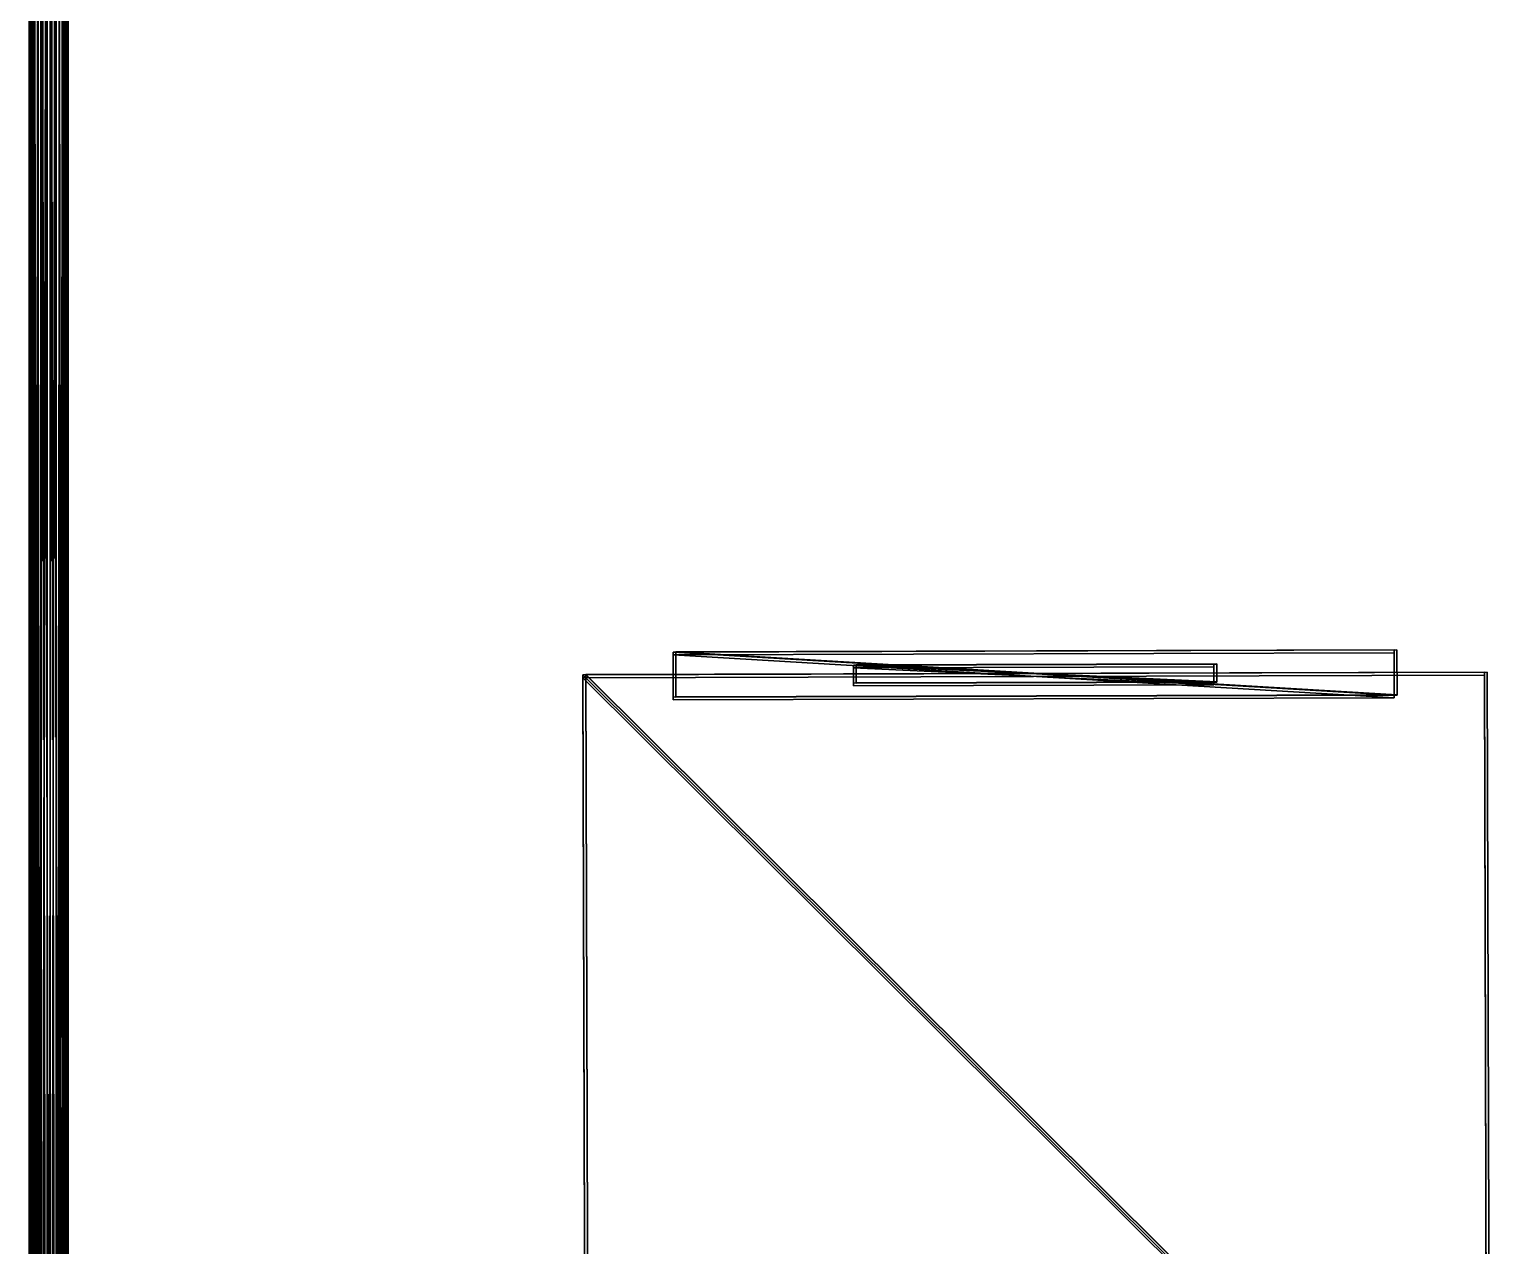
# Model space of a CAD drawing. Header units: metres. Extents: x -0.2 to 6.9, y -3.3 to 9.2.
# Drawn here: x 2.366 to 3.173, y 7.168 to 7.84 of the extents above; entities that cross this region are included whole.
import ezdxf

# ---------------------------------------------------------------- set-up
doc = ezdxf.new("R2010")
doc.units = ezdxf.units.M
doc.header["$LTSCALE"] = 12.7
doc.layers.get('0').update_dxf_attribs({"linetype": 'CONTINUOUS'})

msp = doc.modelspace()

# ---------------------------------------------------------------- meshes
at = {"color": 30, "linetype": 'Continuous'}
mesh = msp.add_polyface(dxfattribs=at)
corners = [(2.38617, 6.51333, -2.24207), (2.38484, 6.51333, -2.24705), (2.3812, 6.51333, -2.2507), (2.37622, 6.51333, -2.25203), (2.37124, 6.51333, -2.2507), (2.36759, 6.51333, -2.24705), (2.36626, 6.51333, -2.24207), (2.36759, 6.51333, -2.23709), (2.37124, 6.51333, -2.23345), (2.37622, 6.51333, -2.23212), (2.3812, 6.51333, -2.23345), (2.38484, 6.51333, -2.23709), (2.38617, 9.1729, -2.24207), (2.38484, 9.1729, -2.24705), (2.3812, 9.1729, -2.2507), (2.37622, 9.1729, -2.25203), (2.37124, 9.1729, -2.2507), (2.36759, 9.1729, -2.24705), (2.36626, 9.1729, -2.24207), (2.36759, 9.1729, -2.23709), (2.37124, 9.1729, -2.23345), (2.37622, 9.1729, -2.23212), (2.3812, 9.1729, -2.23345), (2.38484, 9.1729, -2.23709), (2.37622, 6.51333, -2.24207), (2.37622, 9.1729, -2.24207)]
mesh.append_faces([[corners[k] for k in face] for face in [(0, 1, 12), (1, 13, 12), (1, 2, 13), (2, 14, 13), (2, 3, 14), (3, 15, 14), (3, 4, 15), (4, 16, 15), (4, 5, 16), (5, 17, 16), (5, 6, 17), (6, 18, 17), (6, 7, 18), (7, 19, 18), (7, 8, 19), (8, 20, 19), (8, 9, 20), (9, 21, 20), (9, 10, 21), (10, 22, 21), (10, 11, 22), (11, 23, 22), (11, 0, 23), (0, 12, 23), (24, 1, 0), (24, 2, 1), (24, 3, 2), (24, 4, 3), (24, 5, 4), (24, 6, 5), (24, 7, 6), (24, 8, 7), (24, 9, 8), (24, 10, 9), (24, 11, 10), (24, 0, 11), (25, 12, 13), (25, 13, 14), (25, 14, 15), (25, 15, 16), (25, 16, 17), (25, 17, 18), (25, 18, 19), (25, 19, 20), (25, 20, 21), (25, 21, 22), (25, 22, 23), (25, 23, 12)]], dxfattribs={"color": 30})
mesh = msp.add_polyface(dxfattribs=at)
corners = [(2.3877, 6.51343, -10.00838), (2.38637, 6.51343, -10.01335), (2.38272, 6.51343, -10.017), (2.37775, 6.51343, -10.01833), (2.37277, 6.51343, -10.017), (2.36912, 6.51343, -10.01335), (2.36779, 6.51343, -10.00838), (2.36912, 6.51343, -10.0034), (2.37277, 6.51343, -9.99975), (2.37775, 6.51343, -9.99842), (2.38272, 6.51343, -9.99975), (2.38637, 6.51343, -10.0034), (2.3877, 9.17301, -10.00838), (2.38637, 9.17301, -10.01335), (2.38272, 9.17301, -10.017), (2.37775, 9.17301, -10.01833), (2.37277, 9.17301, -10.017), (2.36912, 9.17301, -10.01335), (2.36779, 9.17301, -10.00838), (2.36912, 9.17301, -10.0034), (2.37277, 9.17301, -9.99975), (2.37775, 9.17301, -9.99842), (2.38272, 9.17301, -9.99975), (2.38637, 9.17301, -10.0034), (2.37775, 6.51343, -10.00838), (2.37775, 9.17301, -10.00838)]
mesh.append_faces([[corners[k] for k in face] for face in [(0, 1, 12), (1, 13, 12), (1, 2, 13), (2, 14, 13), (2, 3, 14), (3, 15, 14), (3, 4, 15), (4, 16, 15), (4, 5, 16), (5, 17, 16), (5, 6, 17), (6, 18, 17), (6, 7, 18), (7, 19, 18), (7, 8, 19), (8, 20, 19), (8, 9, 20), (9, 21, 20), (9, 10, 21), (10, 22, 21), (10, 11, 22), (11, 23, 22), (11, 0, 23), (0, 12, 23), (24, 1, 0), (24, 2, 1), (24, 3, 2), (24, 4, 3), (24, 5, 4), (24, 6, 5), (24, 7, 6), (24, 8, 7), (24, 9, 8), (24, 10, 9), (24, 11, 10), (24, 0, 11), (25, 12, 13), (25, 13, 14), (25, 14, 15), (25, 15, 16), (25, 16, 17), (25, 17, 18), (25, 18, 19), (25, 19, 20), (25, 20, 21), (25, 21, 22), (25, 22, 23), (25, 23, 12)]], dxfattribs={"color": 30})
mesh = msp.add_polyface(dxfattribs=at)
corners = [(2.38773, 6.51333, 0.3467), (2.38639, 6.51333, 0.34172), (2.38275, 6.51333, 0.33807), (2.37777, 6.51333, 0.33674), (2.37279, 6.51333, 0.33807), (2.36915, 6.51333, 0.34172), (2.36781, 6.51333, 0.3467), (2.36915, 6.51333, 0.35167), (2.37279, 6.51333, 0.35532), (2.37777, 6.51333, 0.35665), (2.38275, 6.51333, 0.35532), (2.38639, 6.51333, 0.35167), (2.38773, 9.1729, 0.3467), (2.38639, 9.1729, 0.34172), (2.38275, 9.1729, 0.33807), (2.37777, 9.1729, 0.33674), (2.37279, 9.1729, 0.33807), (2.36915, 9.1729, 0.34172), (2.36781, 9.1729, 0.3467), (2.36915, 9.1729, 0.35167), (2.37279, 9.1729, 0.35532), (2.37777, 9.1729, 0.35665), (2.38275, 9.1729, 0.35532), (2.38639, 9.1729, 0.35167), (2.37777, 6.51333, 0.3467), (2.37777, 9.1729, 0.3467)]
mesh.append_faces([[corners[k] for k in face] for face in [(0, 1, 12), (1, 13, 12), (1, 2, 13), (2, 14, 13), (2, 3, 14), (3, 15, 14), (3, 4, 15), (4, 16, 15), (4, 5, 16), (5, 17, 16), (5, 6, 17), (6, 18, 17), (6, 7, 18), (7, 19, 18), (7, 8, 19), (8, 20, 19), (8, 9, 20), (9, 21, 20), (9, 10, 21), (10, 22, 21), (10, 11, 22), (11, 23, 22), (11, 0, 23), (0, 12, 23), (24, 1, 0), (24, 2, 1), (24, 3, 2), (24, 4, 3), (24, 5, 4), (24, 6, 5), (24, 7, 6), (24, 8, 7), (24, 9, 8), (24, 10, 9), (24, 11, 10), (24, 0, 11), (25, 12, 13), (25, 13, 14), (25, 14, 15), (25, 15, 16), (25, 16, 17), (25, 17, 18), (25, 18, 19), (25, 19, 20), (25, 20, 21), (25, 21, 22), (25, 22, 23), (25, 23, 12)]], dxfattribs={"color": 30})
mesh = msp.add_polyface(dxfattribs=at)
corners = [(2.38617, 6.51177, -7.41961), (2.38484, 6.51177, -7.42459), (2.3812, 6.51177, -7.42823), (2.37622, 6.51177, -7.42957), (2.37124, 6.51177, -7.42823), (2.36759, 6.51177, -7.42459), (2.36626, 6.51177, -7.41961), (2.36759, 6.51177, -7.41463), (2.37124, 6.51177, -7.41099), (2.37622, 6.51177, -7.40965), (2.3812, 6.51177, -7.41099), (2.38484, 6.51177, -7.41463), (2.38617, 9.17135, -7.41961), (2.38484, 9.17135, -7.42459), (2.3812, 9.17135, -7.42823), (2.37622, 9.17135, -7.42957), (2.37124, 9.17135, -7.42823), (2.36759, 9.17135, -7.42459), (2.36626, 9.17135, -7.41961), (2.36759, 9.17135, -7.41463), (2.37124, 9.17135, -7.41099), (2.37622, 9.17135, -7.40965), (2.3812, 9.17135, -7.41099), (2.38484, 9.17135, -7.41463), (2.37622, 6.51177, -7.41961), (2.37622, 9.17135, -7.41961)]
mesh.append_faces([[corners[k] for k in face] for face in [(0, 1, 12), (1, 13, 12), (1, 2, 13), (2, 14, 13), (2, 3, 14), (3, 15, 14), (3, 4, 15), (4, 16, 15), (4, 5, 16), (5, 17, 16), (5, 6, 17), (6, 18, 17), (6, 7, 18), (7, 19, 18), (7, 8, 19), (8, 20, 19), (8, 9, 20), (9, 21, 20), (9, 10, 21), (10, 22, 21), (10, 11, 22), (11, 23, 22), (11, 0, 23), (0, 12, 23), (24, 1, 0), (24, 2, 1), (24, 3, 2), (24, 4, 3), (24, 5, 4), (24, 6, 5), (24, 7, 6), (24, 8, 7), (24, 9, 8), (24, 10, 9), (24, 11, 10), (24, 0, 11), (25, 12, 13), (25, 13, 14), (25, 14, 15), (25, 15, 16), (25, 16, 17), (25, 17, 18), (25, 18, 19), (25, 19, 20), (25, 20, 21), (25, 21, 22), (25, 22, 23), (25, 23, 12)]], dxfattribs={"color": 30})
mesh = msp.add_polyface(dxfattribs=at)
corners = [(2.38617, 6.51177, -4.83084), (2.38484, 6.51177, -4.83582), (2.3812, 6.51177, -4.83946), (2.37622, 6.51177, -4.8408), (2.37124, 6.51177, -4.83946), (2.36759, 6.51177, -4.83582), (2.36626, 6.51177, -4.83084), (2.36759, 6.51177, -4.82586), (2.37124, 6.51177, -4.82222), (2.37622, 6.51177, -4.82088), (2.3812, 6.51177, -4.82222), (2.38484, 6.51177, -4.82586), (2.38617, 9.17135, -4.83084), (2.38484, 9.17135, -4.83582), (2.3812, 9.17135, -4.83946), (2.37622, 9.17135, -4.8408), (2.37124, 9.17135, -4.83946), (2.36759, 9.17135, -4.83582), (2.36626, 9.17135, -4.83084), (2.36759, 9.17135, -4.82586), (2.37124, 9.17135, -4.82222), (2.37622, 9.17135, -4.82088), (2.3812, 9.17135, -4.82222), (2.38484, 9.17135, -4.82586), (2.37622, 6.51177, -4.83084), (2.37622, 9.17135, -4.83084)]
mesh.append_faces([[corners[k] for k in face] for face in [(0, 1, 12), (1, 13, 12), (1, 2, 13), (2, 14, 13), (2, 3, 14), (3, 15, 14), (3, 4, 15), (4, 16, 15), (4, 5, 16), (5, 17, 16), (5, 6, 17), (6, 18, 17), (6, 7, 18), (7, 19, 18), (7, 8, 19), (8, 20, 19), (8, 9, 20), (9, 21, 20), (9, 10, 21), (10, 22, 21), (10, 11, 22), (11, 23, 22), (11, 0, 23), (0, 12, 23), (24, 1, 0), (24, 2, 1), (24, 3, 2), (24, 4, 3), (24, 5, 4), (24, 6, 5), (24, 7, 6), (24, 8, 7), (24, 9, 8), (24, 10, 9), (24, 11, 10), (24, 0, 11), (25, 12, 13), (25, 13, 14), (25, 14, 15), (25, 15, 16), (25, 16, 17), (25, 17, 18), (25, 18, 19), (25, 19, 20), (25, 20, 21), (25, 21, 22), (25, 22, 23), (25, 23, 12)]], dxfattribs={"color": 30})
at = {"color": 9, "linetype": 'Continuous'}
mesh = msp.add_polyface(dxfattribs=at)
corners = [(2.72193, 7.47107, -2.74489), (3.1202, 7.47222, -2.74489), (3.12013, 7.49711, -2.74489), (2.72186, 7.49596, -2.74489), (2.72193, 7.47107, -2.3964), (3.1202, 7.47222, -2.3964), (3.12013, 7.49711, -2.3964), (2.72186, 7.49596, -2.3964)]
mesh.append_faces([[corners[k] for k in face] for face in [(0, 1, 4), (1, 5, 4), (1, 2, 5), (2, 6, 5), (2, 3, 6), (3, 7, 6), (3, 0, 7), (0, 4, 7), (3, 1, 0), (2, 1, 3), (4, 5, 7), (7, 5, 6)]], dxfattribs={"color": 9})
mesh = msp.add_polyface(dxfattribs=at)
corners = [(2.72193, 7.46952, -7.92243), (3.1202, 7.47067, -7.92243), (3.12013, 7.49556, -7.92243), (2.72186, 7.49441, -7.92243), (2.72193, 7.46952, -7.57394), (3.1202, 7.47067, -7.57394), (3.12013, 7.49556, -7.57394), (2.72186, 7.49441, -7.57394)]
mesh.append_faces([[corners[k] for k in face] for face in [(0, 1, 4), (1, 5, 4), (1, 2, 5), (2, 6, 5), (2, 3, 6), (3, 7, 6), (3, 0, 7), (0, 4, 7), (3, 1, 0), (2, 1, 3), (4, 5, 7), (7, 5, 6)]], dxfattribs={"color": 9})
mesh = msp.add_polyface(dxfattribs=at)
corners = [(2.72193, 7.46952, -5.33366), (3.1202, 7.47067, -5.33366), (3.12013, 7.49556, -5.33366), (2.72186, 7.49441, -5.33366), (2.72193, 7.46952, -4.98517), (3.1202, 7.47067, -4.98517), (3.12013, 7.49556, -4.98517), (2.72186, 7.49441, -4.98517)]
mesh.append_faces([[corners[k] for k in face] for face in [(0, 1, 4), (1, 5, 4), (1, 2, 5), (2, 6, 5), (2, 3, 6), (3, 7, 6), (3, 0, 7), (0, 4, 7), (3, 1, 0), (2, 1, 3), (4, 5, 7), (7, 5, 6)]], dxfattribs={"color": 9})
mesh = msp.add_polyface(dxfattribs=at)
corners = [(2.72346, 7.47118, -10.51119), (3.12173, 7.47233, -10.51119), (3.12166, 7.49722, -10.51119), (2.72339, 7.49607, -10.51119), (2.72346, 7.47118, -10.16271), (3.12173, 7.47233, -10.16271), (3.12166, 7.49722, -10.16271), (2.72339, 7.49607, -10.16271)]
mesh.append_faces([[corners[k] for k in face] for face in [(0, 1, 4), (1, 5, 4), (1, 2, 5), (2, 6, 5), (2, 3, 6), (3, 7, 6), (3, 0, 7), (0, 4, 7), (3, 1, 0), (2, 1, 3), (4, 5, 7), (7, 5, 6)]], dxfattribs={"color": 9})
mesh = msp.add_polyface(dxfattribs=at)
corners = [(2.72348, 7.47107, -0.15612), (3.12176, 7.47222, -0.15612), (3.12168, 7.49711, -0.15612), (2.72341, 7.49596, -0.15612), (2.72348, 7.47107, 0.19237), (3.12176, 7.47222, 0.19237), (3.12168, 7.49711, 0.19237), (2.72341, 7.49596, 0.19237)]
mesh.append_faces([[corners[k] for k in face] for face in [(0, 1, 4), (1, 5, 4), (1, 2, 5), (2, 6, 5), (2, 3, 6), (3, 7, 6), (3, 0, 7), (0, 4, 7), (3, 1, 0), (2, 1, 3), (4, 5, 7), (7, 5, 6)]], dxfattribs={"color": 9})
mesh = msp.add_polyface(dxfattribs=at)
corners = [(2.82148, 7.47883, -2.31675), (3.02061, 7.4794, -2.31675), (3.02059, 7.48936, -2.31675), (2.82145, 7.48878, -2.31675), (2.82148, 7.47883, -2.26696), (3.02061, 7.4794, -2.26696), (3.02059, 7.48936, -2.26696), (2.82145, 7.48878, -2.26696)]
mesh.append_faces([[corners[k] for k in face] for face in [(0, 1, 4), (1, 5, 4), (1, 2, 5), (2, 6, 5), (2, 3, 6), (3, 7, 6), (3, 0, 7), (0, 4, 7), (3, 1, 0), (2, 1, 3), (4, 5, 7), (7, 5, 6)]], dxfattribs={"color": 9})
mesh = msp.add_polyface(dxfattribs=at)
corners = [(2.82148, 7.47727, -7.49428), (3.02061, 7.47785, -7.49428), (3.02059, 7.48781, -7.49428), (2.82145, 7.48723, -7.49428), (2.82148, 7.47727, -7.4445), (3.02061, 7.47785, -7.4445), (3.02059, 7.48781, -7.4445), (2.82145, 7.48723, -7.4445)]
mesh.append_faces([[corners[k] for k in face] for face in [(0, 1, 4), (1, 5, 4), (1, 2, 5), (2, 6, 5), (2, 3, 6), (3, 7, 6), (3, 0, 7), (0, 4, 7), (3, 1, 0), (2, 1, 3), (4, 5, 7), (7, 5, 6)]], dxfattribs={"color": 9})
mesh = msp.add_polyface(dxfattribs=at)
corners = [(2.82148, 7.47727, -4.90552), (3.02061, 7.47785, -4.90552), (3.02059, 7.48781, -4.90552), (2.82145, 7.48723, -4.90552), (2.82148, 7.47727, -4.85573), (3.02061, 7.47785, -4.85573), (3.02059, 7.48781, -4.85573), (2.82145, 7.48723, -4.85573)]
mesh.append_faces([[corners[k] for k in face] for face in [(0, 1, 4), (1, 5, 4), (1, 2, 5), (2, 6, 5), (2, 3, 6), (3, 7, 6), (3, 0, 7), (0, 4, 7), (3, 1, 0), (2, 1, 3), (4, 5, 7), (7, 5, 6)]], dxfattribs={"color": 9})
mesh = msp.add_polyface(dxfattribs=at)
corners = [(2.82301, 7.47894, -10.08305), (3.02214, 7.47951, -10.08305), (3.02211, 7.48947, -10.08305), (2.82298, 7.48889, -10.08305), (2.82301, 7.47894, -10.03327), (3.02214, 7.47951, -10.03327), (3.02211, 7.48947, -10.03327), (2.82298, 7.48889, -10.03327)]
mesh.append_faces([[corners[k] for k in face] for face in [(0, 1, 4), (1, 5, 4), (1, 2, 5), (2, 6, 5), (2, 3, 6), (3, 7, 6), (3, 0, 7), (0, 4, 7), (3, 1, 0), (2, 1, 3), (4, 5, 7), (7, 5, 6)]], dxfattribs={"color": 9})
mesh = msp.add_polyface(dxfattribs=at)
corners = [(2.82303, 7.47883, 0.27202), (3.02217, 7.4794, 0.27202), (3.02214, 7.48936, 0.27202), (2.823, 7.48878, 0.27202), (2.82303, 7.47883, 0.3218), (3.02217, 7.4794, 0.3218), (3.02214, 7.48936, 0.3218), (2.823, 7.48878, 0.3218)]
mesh.append_faces([[corners[k] for k in face] for face in [(0, 1, 4), (1, 5, 4), (1, 2, 5), (2, 6, 5), (2, 3, 6), (3, 7, 6), (3, 0, 7), (0, 4, 7), (3, 1, 0), (2, 1, 3), (4, 5, 7), (7, 5, 6)]], dxfattribs={"color": 9})
at = {"color": 8, "linetype": 'Continuous'}
mesh = msp.add_polyface(dxfattribs=at)
corners = [(2.67355, 6.98553, -2.86437), (3.17139, 6.98698, -2.86437), (3.16995, 7.48481, -2.86437), (2.67211, 7.48337, -2.86437), (2.67355, 6.98553, -2.21718), (3.17139, 6.98698, -2.21718), (3.16995, 7.48481, -2.21718), (2.67211, 7.48337, -2.21718)]
mesh.append_faces([[corners[k] for k in face] for face in [(0, 1, 4), (1, 5, 4), (1, 2, 5), (2, 6, 5), (2, 3, 6), (3, 7, 6), (3, 0, 7), (0, 4, 7), (3, 1, 0), (2, 1, 3), (4, 5, 7), (7, 5, 6)]], dxfattribs={"color": 8})
mesh = msp.add_polyface(dxfattribs=at)
corners = [(2.67355, 6.98398, -8.04191), (3.17139, 6.98542, -8.04191), (3.16995, 7.48326, -8.04191), (2.67211, 7.48182, -8.04191), (2.67355, 6.98398, -7.39472), (3.17139, 6.98542, -7.39472), (3.16995, 7.48326, -7.39472), (2.67211, 7.48182, -7.39472)]
mesh.append_faces([[corners[k] for k in face] for face in [(0, 1, 4), (1, 5, 4), (1, 2, 5), (2, 6, 5), (2, 3, 6), (3, 7, 6), (3, 0, 7), (0, 4, 7), (3, 1, 0), (2, 1, 3), (4, 5, 7), (7, 5, 6)]], dxfattribs={"color": 8})
mesh = msp.add_polyface(dxfattribs=at)
corners = [(2.67355, 6.98398, -5.45314), (3.17139, 6.98542, -5.45314), (3.16995, 7.48326, -5.45314), (2.67211, 7.48182, -5.45314), (2.67355, 6.98398, -4.80595), (3.17139, 6.98542, -4.80595), (3.16995, 7.48326, -4.80595), (2.67211, 7.48182, -4.80595)]
mesh.append_faces([[corners[k] for k in face] for face in [(0, 1, 4), (1, 5, 4), (1, 2, 5), (2, 6, 5), (2, 3, 6), (3, 7, 6), (3, 0, 7), (0, 4, 7), (3, 1, 0), (2, 1, 3), (4, 5, 7), (7, 5, 6)]], dxfattribs={"color": 8})
mesh = msp.add_polyface(dxfattribs=at)
corners = [(2.67508, 6.98564, -10.63068), (3.17292, 6.98708, -10.63068), (3.17148, 7.48492, -10.63068), (2.67364, 7.48348, -10.63068), (2.67508, 6.98564, -9.98348), (3.17292, 6.98708, -9.98348), (3.17148, 7.48492, -9.98348), (2.67364, 7.48348, -9.98348)]
mesh.append_faces([[corners[k] for k in face] for face in [(0, 1, 4), (1, 5, 4), (1, 2, 5), (2, 6, 5), (2, 3, 6), (3, 7, 6), (3, 0, 7), (0, 4, 7), (3, 1, 0), (2, 1, 3), (4, 5, 7), (7, 5, 6)]], dxfattribs={"color": 8})
mesh = msp.add_polyface(dxfattribs=at)
corners = [(2.67511, 6.98553, -0.2756), (3.17294, 6.98698, -0.2756), (3.1715, 7.48481, -0.2756), (2.67366, 7.48337, -0.2756), (2.67511, 6.98553, 0.37159), (3.17294, 6.98698, 0.37159), (3.1715, 7.48481, 0.37159), (2.67366, 7.48337, 0.37159)]
mesh.append_faces([[corners[k] for k in face] for face in [(0, 1, 4), (1, 5, 4), (1, 2, 5), (2, 6, 5), (2, 3, 6), (3, 7, 6), (3, 0, 7), (0, 4, 7), (3, 1, 0), (2, 1, 3), (4, 5, 7), (7, 5, 6)]], dxfattribs={"color": 8})

doc.saveas('drawing.dxf')
